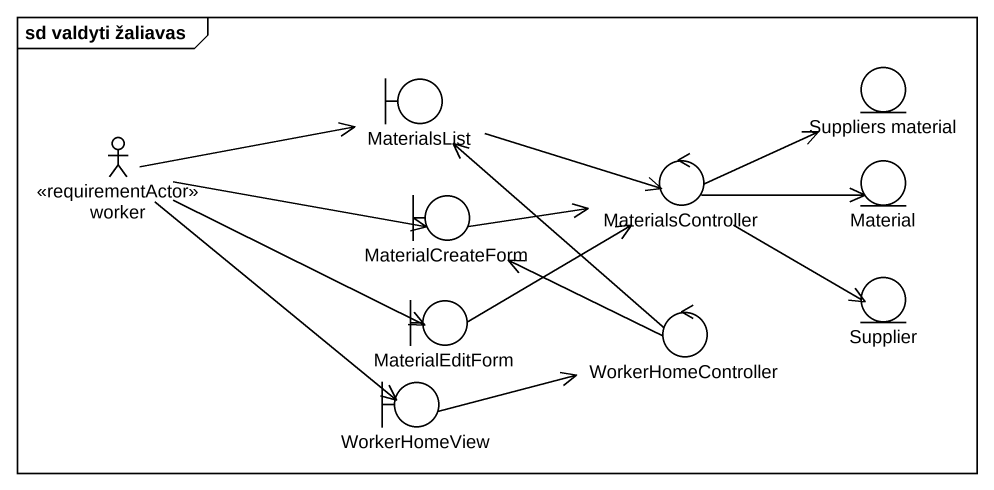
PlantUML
@startuml
mainframe sd valdyti žaliavas
boundary MaterialsList
entity "Suppliers material" as Suppliers_material
actor worker <<requirementActor>>
control MaterialsController
entity Material
boundary MaterialCreateForm
boundary MaterialEditForm
control WorkerHomeController
entity Supplier
boundary WorkerHomeView
MaterialsList -right-> MaterialsController
worker -right-> MaterialsList
worker -right-> MaterialCreateForm
worker -right-> MaterialEditForm
worker --> WorkerHomeView
MaterialsController -right-> Suppliers_material
MaterialsController -right-> Material
MaterialsController -right-> Supplier
MaterialCreateForm -right-> MaterialsController
MaterialEditForm -right-> MaterialsController
WorkerHomeController -up-> MaterialsList
WorkerHomeController -left-> MaterialCreateForm
WorkerHomeView -right-> WorkerHomeController
@enduml
